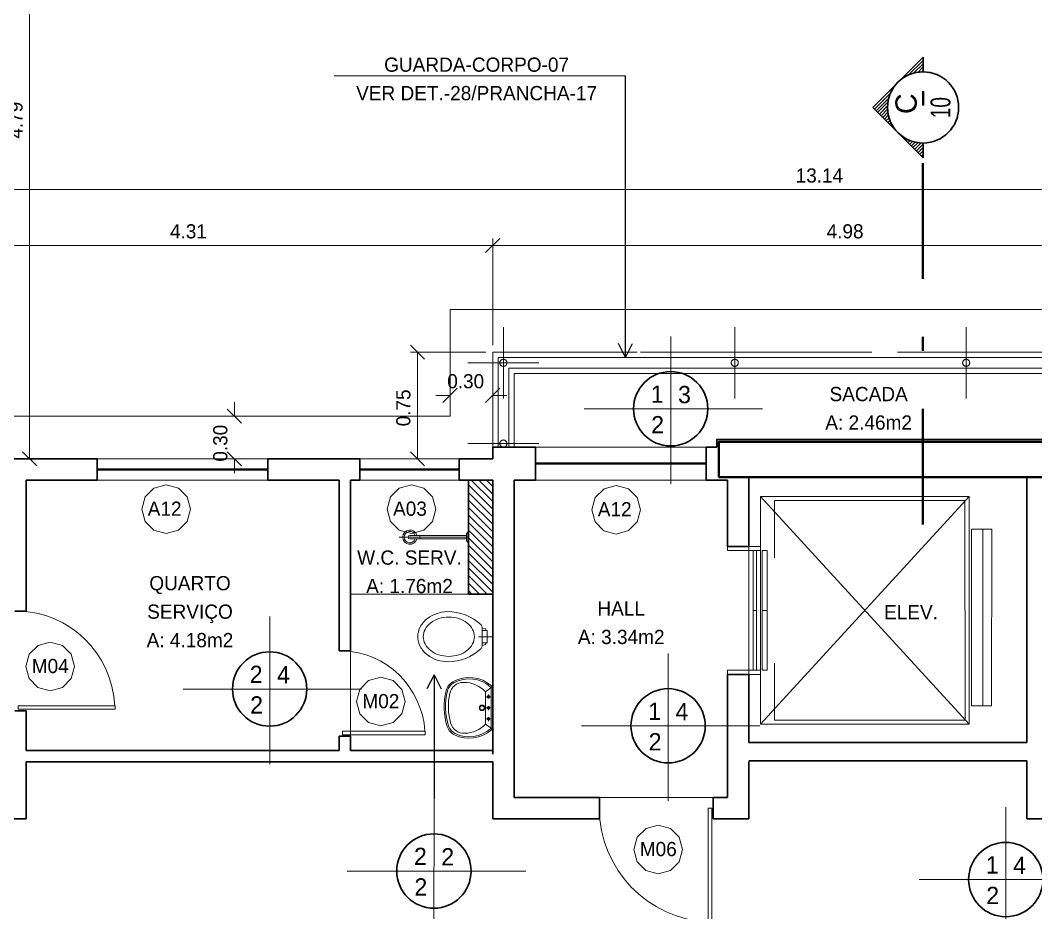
# Model space of a CAD drawing. Header units: metres. Extents: x 2.9 to 62.3, y 8 to 50.1.
# Drawn here: x 34.71 to 41.85, y 38.75 to 45.02 of the extents above; entities that cross this region are included whole.
import ezdxf
from ezdxf.enums import TextEntityAlignment as Align

# ---------------------------------------------------------------- set-up
doc = ezdxf.new("R2010")
doc.units = ezdxf.units.M
doc.header["$MEASUREMENT"] = 0
for name, pattern in [('DGN Style 2', [1.016237, 0.609742, -0.406495]), ('DGN Style 3', [1.422731, 1.016237, -0.406495]), ('DGN Style 4', [1.626995, 0.812989, -0.406495, 0.001016, -0.406495])]:
    doc.linetypes.add(name, pattern=pattern)
doc.layers.get('Defpoints').update_dxf_attribs({"lineweight": 0})
for name, color, linetype, lineweight in [('00-EDIFICACOES TÉRREO', 7, 'Continuous', 0), ('24 - Textos Gerais', 7, 'Continuous', 0), ('34 - Mobiliário', 7, 'Continuous', 0), ('CORNIJAS_VAR NA PLANTA PTIPO 1', 7, 'Continuous', 0), ('Cotas', 13, 'Continuous', 0), ('Level 1', 7, 'Continuous', 0), ('Level 11-1', 7, 'Continuous', 0), ('Level 12', 7, 'Continuous', 0), ('Level 14', 7, 'Continuous', 0), ('Level 21-1', 7, 'Continuous', 0), ('Level 24-1', 7, 'Continuous', 0), ('Level 3', 7, 'Continuous', 0), ('Level 36', 7, 'Continuous', 0), ('Level 44', 7, 'Continuous', 0), ('Level 45', 7, 'Continuous', 0), ('Level 50', 7, 'Continuous', 0), ('Level 7', 7, 'Continuous', 0)]:
    doc.layers.add(name, color=color, linetype=linetype, lineweight=lineweight)
doc.styles.add('Style-INTL_ENGINEERING', font='INTL_ENGINEERING.shx')
doc.dimstyles.get("Standard").update_dxf_attribs({"dimtxt": 0.18, "dimasz": 0.18, "dimexe": 0.18, "dimexo": 0.0625, "dimgap": 0.09, "dimtad": 0, "dimtih": 1, "dimtoh": 1, "dimdec": 4, "dimzin": 1, "dimdsep": 46, "dimtxsty": 'Standard', "dimcen": 0, "dimadec": 0, "dimazin": 0, "dimtfac": 1, "dimtdec": 4, "dimtofl": 0, "dimtmove": 0, "dimatfit": 3, "dimfxl": 0, "dimtolj": 1, "dimtzin": 1, "dimarcsym": 0})

# ---------------------------------------------------------------- blocks, each defined once
blk = doc.blocks.new('_Oblique')
at = {"color": 0, "linetype": 'ByBlock', "lineweight": -2}
blk.add_line((0.5, 0.5), (-0.5, -0.5), dxfattribs=at)
blk = doc.blocks.new('*D311')
at = {"layer": 'Cotas', "color": 2, "linetype": 'Continuous', "lineweight": 0}
for p, q in [((33.7736, 46.7246), (34.8285, 46.7246)), ((34.779, 46.7246), (34.779, 41.9391)), ((33.7748, 41.9391), (34.8285, 41.9391))]:
    blk.add_line(p, q, dxfattribs=at)
at = {"layer": 'Defpoints'}
for p in [(33.7241, 46.7246), (34.779, 44.3318), (33.7253, 41.9391), (34.779, 41.9391)]:
    blk.add_point(p, dxfattribs=at)
at = {"layer": 'Cotas', "color": 2, "linetype": 'Continuous', "lineweight": 0, "xscale": 0.0995, "yscale": 0.0995, "zscale": 0.0995}
for p, rotation in [((34.779, 46.7246), 90), ((34.779, 41.9391), 270)]:
    blk.add_blockref('_Oblique', p, dxfattribs=dict(at, rotation=rotation))
at = {"layer": 'Cotas', "color": 2, "linetype": 'Continuous', "lineweight": 0, "style": 'Style-INTL_ENGINEERING'}
blk.add_text('4.79', height=0.0995, rotation=90, dxfattribs=at).set_placement((34.6797, 44.1897), align=Align.MIDDLE_LEFT)
blk = doc.blocks.new('*D612')
at = {"layer": 'Cotas', "color": 2, "linetype": 'Continuous', "lineweight": 0}
for p, q in [((38.0346, 42.7385), (38.0346, 43.4886)), ((43.0146, 42.7385), (43.0146, 43.4886)), ((38.0346, 43.4391), (43.0146, 43.4391))]:
    blk.add_line(p, q, dxfattribs=at)
at = {"layer": 'Defpoints'}
for p in [(40.5246, 43.4391), (43.0146, 43.4391), (38.0346, 42.689), (43.0146, 42.689)]:
    blk.add_point(p, dxfattribs=at)
at = {"layer": 'Cotas', "color": 2, "linetype": 'Continuous', "lineweight": 0, "xscale": 0.0995, "yscale": 0.0995, "zscale": 0.0995, "rotation": 180}
blk.add_blockref('_Oblique', (38.0346, 43.4391), dxfattribs=at)
at = {"layer": 'Cotas', "color": 2, "linetype": 'Continuous', "lineweight": 0, "xscale": 0.0995, "yscale": 0.0995, "zscale": 0.0995}
blk.add_blockref('_Oblique', (43.0146, 43.4391), dxfattribs=at)
at = {"layer": 'Cotas', "color": 2, "linetype": 'Continuous', "lineweight": 0, "style": 'Style-INTL_ENGINEERING'}
blk.add_text('4.98', height=0.0995, dxfattribs=at).set_placement((40.3824, 43.5384), align=Align.MIDDLE_LEFT)
blk = doc.blocks.new('*D326')
at = {"layer": 'Cotas', "color": 2, "linetype": 'Continuous', "lineweight": 0}
for p, q in [((33.7253, 43.1867), (33.7253, 43.4886)), ((38.0346, 42.7385), (38.0346, 43.4886)), ((33.7253, 43.4391), (38.0346, 43.4391))]:
    blk.add_line(p, q, dxfattribs=at)
at = {"layer": 'Defpoints'}
for p in [(35.8799, 43.4391), (38.0346, 43.4391), (33.7253, 43.1372), (38.0346, 42.689)]:
    blk.add_point(p, dxfattribs=at)
at = {"layer": 'Cotas', "color": 2, "linetype": 'Continuous', "lineweight": 0, "xscale": 0.0995, "yscale": 0.0995, "zscale": 0.0995, "rotation": 180}
blk.add_blockref('_Oblique', (33.7253, 43.4391), dxfattribs=at)
at = {"layer": 'Cotas', "color": 2, "linetype": 'Continuous', "lineweight": 0, "xscale": 0.0995, "yscale": 0.0995, "zscale": 0.0995}
blk.add_blockref('_Oblique', (38.0346, 43.4391), dxfattribs=at)
at = {"layer": 'Cotas', "color": 2, "linetype": 'Continuous', "lineweight": 0, "style": 'Style-INTL_ENGINEERING'}
blk.add_text('4.31', height=0.0995, dxfattribs=at).set_placement((35.7662, 43.5384), align=Align.MIDDLE_LEFT)
blk = doc.blocks.new('*D327')
at = {"layer": 'Cotas', "color": 2, "linetype": 'Continuous', "lineweight": 0}
for p, q in [((33.7253, 43.1867), (33.7253, 43.8808)), ((33.7253, 43.8313), (46.8646, 43.8313)), ((46.8646, 42.7385), (46.8646, 43.8808))]:
    blk.add_line(p, q, dxfattribs=at)
at = {"layer": 'Defpoints'}
for p in [(40.2949, 43.8313), (46.8646, 43.8313), (33.7253, 43.1372), (46.8646, 42.689)]:
    blk.add_point(p, dxfattribs=at)
at = {"layer": 'Cotas', "color": 2, "linetype": 'Continuous', "lineweight": 0, "xscale": 0.0995, "yscale": 0.0995, "zscale": 0.0995, "rotation": 180}
blk.add_blockref('_Oblique', (33.7253, 43.8313), dxfattribs=at)
at = {"layer": 'Cotas', "color": 2, "linetype": 'Continuous', "lineweight": 0, "xscale": 0.0995, "yscale": 0.0995, "zscale": 0.0995}
blk.add_blockref('_Oblique', (46.8646, 43.8313), dxfattribs=at)
at = {"layer": 'Cotas', "color": 2, "linetype": 'Continuous', "lineweight": 0, "style": 'Style-INTL_ENGINEERING'}
blk.add_text('13.14', height=0.0995, dxfattribs=at).set_placement((40.1646, 43.9306), align=Align.MIDDLE_LEFT)
blk = doc.blocks.new('*D349')
at = {"layer": 'Cotas', "color": 2, "linetype": 'Continuous', "lineweight": 0}
for p, q in [((37.9851, 42.689), (37.4559, 42.689)), ((37.5054, 41.939), (37.5054, 42.689)), ((37.885, 41.939), (37.4559, 41.939))]:
    blk.add_line(p, q, dxfattribs=at)
at = {"layer": 'Defpoints'}
for p in [(37.5054, 42.689), (38.0346, 42.689), (37.5054, 42.314), (37.9346, 41.939)]:
    blk.add_point(p, dxfattribs=at)
at = {"layer": 'Cotas', "color": 2, "linetype": 'Continuous', "lineweight": 0, "xscale": 0.0995, "yscale": 0.0995, "zscale": 0.0995}
for p, rotation in [((37.5054, 42.689), 90), ((37.5054, 41.939), 270)]:
    blk.add_blockref('_Oblique', p, dxfattribs=dict(at, rotation=rotation))
at = {"layer": 'Cotas', "color": 2, "linetype": 'Continuous', "lineweight": 0, "style": 'Style-INTL_ENGINEERING'}
blk.add_text('0.75', height=0.0995, rotation=90, dxfattribs=at).set_placement((37.4061, 42.1679), align=Align.MIDDLE_LEFT)
blk = doc.blocks.new('TerminatorOpen')
at = {"color": 0, "linetype": 'ByBlock', "lineweight": -2}
for q in [(-1, 0.5), (-1, 0), (-1, -0.5)]:
    blk.add_line((0, 0), q, dxfattribs=at)
blk = doc.blocks.new('INDESP_3')
at = {"layer": 'Level 3', "color": 131, "linetype": 'Continuous', "lineweight": 0}
for p, q in [((0.01506, -0.01302), (0.01507, 0.01257)), ((0.00001, 0), (0.03099, 0))]:
    blk.add_line(p, q, dxfattribs=at)
at = {"layer": 'Level 3', "color": 131, "linetype": 'Continuous', "lineweight": 13}
blk.add_line((0.0221, 0), (0.02213, 0.00002), dxfattribs=at)
at = {"layer": 'Level 3', "color": 131, "linetype": 'Continuous', "lineweight": 30}
blk.add_circle((0.01505, 0.00001), 0.00645, dxfattribs=at)
at = {"layer": 'Level 3', "color": 131, "linetype": 'Continuous', "lineweight": 30, "style": 'Style-INTL_ENGINEERING'}
for s, p in [('2', (0.01159, 0.00105)), ('4', (0.01633, 0.00098)), ('2', (0.01167, -0.00425))]:
    blk.add_text(s, height=0.003, rotation=0, dxfattribs=at).set_placement(p)
blk = doc.blocks.new('INDESP_2')
at = {"layer": 'Level 3', "color": 131, "linetype": 'Continuous', "lineweight": 0}
for p, q in [((0.01506, -0.01302), (0.01507, 0.01257)), ((0.00001, 0), (0.03099, 0))]:
    blk.add_line(p, q, dxfattribs=at)
at = {"layer": 'Level 3', "color": 131, "linetype": 'Continuous', "lineweight": 13}
blk.add_line((0.0221, 0), (0.02213, 0.00002), dxfattribs=at)
at = {"layer": 'Level 3', "color": 131, "linetype": 'Continuous', "lineweight": 30}
blk.add_circle((0.01505, 0.00001), 0.00645, dxfattribs=at)
at = {"layer": 'Level 3', "color": 131, "linetype": 'Continuous', "lineweight": 30, "style": 'Style-INTL_ENGINEERING'}
for p in [(0.01159, 0.00105), (0.01633, 0.00098), (0.01167, -0.00425)]:
    blk.add_text('2', height=0.003, rotation=0, dxfattribs=at).set_placement(p)
blk = doc.blocks.new('INDESP_4')
at = {"layer": 'Level 3', "color": 131, "linetype": 'Continuous', "lineweight": 0}
for p, q in [((0.01506, -0.01302), (0.01507, 0.01257)), ((0.00001, 0), (0.03099, 0))]:
    blk.add_line(p, q, dxfattribs=at)
at = {"layer": 'Level 3', "color": 131, "linetype": 'Continuous', "lineweight": 13}
blk.add_line((0.0221, 0), (0.02213, 0.00002), dxfattribs=at)
at = {"layer": 'Level 3', "color": 131, "linetype": 'Continuous', "lineweight": 30}
blk.add_circle((0.01505, 0.00001), 0.00645, dxfattribs=at)
at = {"layer": 'Level 3', "color": 131, "linetype": 'Continuous', "lineweight": 30, "style": 'Style-INTL_ENGINEERING'}
for s, p in [('1', (0.01159, 0.00105)), ('4', (0.01633, 0.00098)), ('2', (0.01167, -0.00425))]:
    blk.add_text(s, height=0.003, rotation=0, dxfattribs=at).set_placement(p)
blk = doc.blocks.new('INDESP_5')
at = {"layer": 'Level 3', "color": 131, "linetype": 'Continuous', "lineweight": 0}
for p, q in [((0.01506, -0.01302), (0.01507, 0.01257)), ((0.00001, 0), (0.03099, 0))]:
    blk.add_line(p, q, dxfattribs=at)
at = {"layer": 'Level 3', "color": 131, "linetype": 'Continuous', "lineweight": 13}
blk.add_line((0.0221, 0), (0.02213, 0.00002), dxfattribs=at)
at = {"layer": 'Level 3', "color": 131, "linetype": 'Continuous', "lineweight": 30}
blk.add_circle((0.01505, 0.00001), 0.00645, dxfattribs=at)
at = {"layer": 'Level 3', "color": 131, "linetype": 'Continuous', "lineweight": 30, "style": 'Style-INTL_ENGINEERING'}
for s, p in [('1', (0.01159, 0.00105)), ('3', (0.01633, 0.00098)), ('2', (0.01167, -0.00425))]:
    blk.add_text(s, height=0.003, rotation=0, dxfattribs=at).set_placement(p)
blk = doc.blocks.new('*U102')
at = {"layer": '00-EDIFICACOES TÉRREO', "color": 4, "linetype": 'Continuous', "lineweight": 0, "flags": 128}
blk.add_lwpolyline([(0.00342, 0), (0.00294, 0.00172), (0.00172, 0.00296), (0, 0.00342), (-0.00171, 0.00296), (-0.00296, 0.00172), (-0.00341, 0), (-0.00294, -0.00171), (-0.00172, -0.00295), (-0.00001, -0.00341), (0.00173, -0.00294), (0.00295, -0.00171)], close=True, dxfattribs=at)
at = {"layer": '00-EDIFICACOES TÉRREO', "color": 4, "linetype": 'Continuous', "lineweight": 0, "style": 'Style-INTL_ENGINEERING'}
blk.add_text('M04', height=0.001999, rotation=359.9999, dxfattribs=at).set_placement((-0.00259, -0.00093))
blk = doc.blocks.new('*U167')
at = {"layer": '00-EDIFICACOES TÉRREO', "color": 4, "linetype": 'Continuous', "lineweight": 0, "flags": 128}
blk.add_lwpolyline([(0.00342, 0), (0.00294, 0.00172), (0.00172, 0.00296), (0, 0.00342), (-0.00171, 0.00296), (-0.00296, 0.00172), (-0.00341, 0), (-0.00294, -0.00171), (-0.00172, -0.00295), (-0.00001, -0.00341), (0.00173, -0.00294), (0.00295, -0.00171)], close=True, dxfattribs=at)
at = {"layer": '00-EDIFICACOES TÉRREO', "color": 4, "linetype": 'Continuous', "lineweight": 0, "style": 'Style-INTL_ENGINEERING'}
blk.add_text('A12', height=0.001999, rotation=359.9999, dxfattribs=at).set_placement((-0.00259, -0.00093))
blk = doc.blocks.new('*U168')
at = {"layer": '00-EDIFICACOES TÉRREO', "color": 4, "linetype": 'Continuous', "lineweight": 0, "flags": 128}
blk.add_lwpolyline([(0.00342, 0), (0.00294, 0.00172), (0.00172, 0.00296), (0, 0.00342), (-0.00171, 0.00296), (-0.00296, 0.00172), (-0.00341, 0), (-0.00294, -0.00171), (-0.00172, -0.00295), (-0.00001, -0.00341), (0.00173, -0.00294), (0.00295, -0.00171)], close=True, dxfattribs=at)
at = {"layer": '00-EDIFICACOES TÉRREO', "color": 4, "linetype": 'Continuous', "lineweight": 0, "style": 'Style-INTL_ENGINEERING'}
blk.add_text('A03', height=0.001999, rotation=359.9999, dxfattribs=at).set_placement((-0.00259, -0.00093))
blk = doc.blocks.new('*U169')
at = {"layer": '00-EDIFICACOES TÉRREO', "color": 4, "linetype": 'Continuous', "lineweight": 0, "flags": 128}
blk.add_lwpolyline([(0.00342, 0), (0.00294, 0.00172), (0.00172, 0.00296), (0, 0.00342), (-0.00171, 0.00296), (-0.00296, 0.00172), (-0.00341, 0), (-0.00294, -0.00171), (-0.00172, -0.00295), (-0.00001, -0.00341), (0.00173, -0.00294), (0.00295, -0.00171)], close=True, dxfattribs=at)
at = {"layer": '00-EDIFICACOES TÉRREO', "color": 4, "linetype": 'Continuous', "lineweight": 0, "style": 'Style-INTL_ENGINEERING'}
blk.add_text('M02', height=0.001999, rotation=359.9999, dxfattribs=at).set_placement((-0.00259, -0.00093))
blk = doc.blocks.new('*U164')
at = {"layer": '00-EDIFICACOES TÉRREO', "color": 4, "linetype": 'Continuous', "lineweight": 0, "flags": 128}
blk.add_lwpolyline([(0.00342, 0), (0.00294, 0.00172), (0.00172, 0.00296), (0, 0.00342), (-0.00171, 0.00296), (-0.00296, 0.00172), (-0.00341, 0), (-0.00294, -0.00171), (-0.00172, -0.00295), (-0.00001, -0.00341), (0.00173, -0.00294), (0.00295, -0.00171)], close=True, dxfattribs=at)
at = {"layer": '00-EDIFICACOES TÉRREO', "color": 4, "linetype": 'Continuous', "lineweight": 0, "style": 'Style-INTL_ENGINEERING'}
blk.add_text('M06', height=0.001999, rotation=359.9999, dxfattribs=at).set_placement((-0.00259, -0.00093))
blk = doc.blocks.new('*D391')
at = {"layer": 'Cotas', "color": 2, "linetype": 'Continuous', "lineweight": 0}
for p, q in [((36.2186, 42.3385), (36.2186, 42.239)), ((36.3214, 42.239), (36.1691, 42.239)), ((36.3085, 41.939), (36.1691, 41.939)), ((36.2186, 41.8395), (36.2186, 41.939))]:
    blk.add_line(p, q, dxfattribs=at)
at = {"layer": 'Defpoints'}
for p in [(36.3709, 42.239), (36.2186, 42.07), (36.2186, 41.939), (36.358, 41.939)]:
    blk.add_point(p, dxfattribs=at)
at = {"layer": 'Cotas', "color": 2, "linetype": 'Continuous', "lineweight": 0, "xscale": 0.0995, "yscale": 0.0995, "zscale": 0.0995}
for p, rotation in [((36.2186, 42.239), 270), ((36.2186, 41.939), 90)]:
    blk.add_blockref('_Oblique', p, dxfattribs=dict(at, rotation=rotation))
at = {"layer": 'Cotas', "color": 2, "linetype": 'Continuous', "lineweight": 0, "style": 'Style-INTL_ENGINEERING'}
blk.add_text('0.30', height=0.0995, rotation=90, dxfattribs=at).set_placement((36.1194, 41.9196), align=Align.MIDDLE_LEFT)
blk = doc.blocks.new('*D396')
at = {"layer": 'Cotas', "color": 2, "linetype": 'Continuous', "lineweight": 0}
for p, q in [((37.7346, 42.2957), (37.7346, 42.435)), ((38.0346, 42.2827), (38.0346, 42.435)), ((37.6351, 42.3855), (37.7346, 42.3855)), ((38.1341, 42.3855), (38.0346, 42.3855))]:
    blk.add_line(p, q, dxfattribs=at)
at = {"layer": 'Defpoints'}
for p in [(37.7346, 42.3855), (37.8655, 42.3855), (37.7346, 42.2462), (38.0346, 42.2332)]:
    blk.add_point(p, dxfattribs=at)
at = {"layer": 'Cotas', "color": 2, "linetype": 'Continuous', "lineweight": 0, "xscale": 0.0995, "yscale": 0.0995, "zscale": 0.0995}
blk.add_blockref('_Oblique', (37.7346, 42.3855), dxfattribs=at)
at = {"layer": 'Cotas', "color": 2, "linetype": 'Continuous', "lineweight": 0, "xscale": 0.0995, "yscale": 0.0995, "zscale": 0.0995, "rotation": 180}
blk.add_blockref('_Oblique', (38.0346, 42.3855), dxfattribs=at)
at = {"layer": 'Cotas', "color": 2, "linetype": 'Continuous', "lineweight": 0, "style": 'Style-INTL_ENGINEERING'}
blk.add_text('0.30', height=0.0995, dxfattribs=at).set_placement((37.7151, 42.4847), align=Align.MIDDLE_LEFT)
blk = doc.blocks.new('*U184')
at = {"layer": 'Level 3', "color": 2, "linetype": 'DGN Style 4', "lineweight": 40}
blk.add_line((0.0443, 3.3008), (0.0449, 6.731), dxfattribs=at)
at = {"layer": 'Level 3', "color": 2, "linetype": 'Continuous', "lineweight": 30}
for p, q in [((0.0453, 6.5841), (-0.3078, 6.2311)), ((0.0456, 6.4812), (0.0453, 6.5841)), ((-0.3078, 6.2311), (0.0448, 5.8771)), ((0.0448, 5.8771), (0.0456, 5.9811))]:
    blk.add_line(p, q, dxfattribs=at)
at = {"layer": 'Level 3', "color": 2, "linetype": 'Continuous', "lineweight": 13}
for p, q in [((0.0451, 6.5622), (-0.0588, 6.4585)), ((0.0448, 6.538), (-0.0221, 6.4726)), ((0.0446, 6.515), (0.0077, 6.4779)), ((0.0455, 6.4908), (0.0337, 6.4801)), ((-0.1821, 6.3352), (-0.2972, 6.2199)), ((-0.196, 6.2978), (-0.2852, 6.2085)), ((-0.2015, 6.268), (-0.2742, 6.196)), ((-0.2042, 6.2423), (-0.2617, 6.1843)), ((-0.2042, 6.2186), (-0.2501, 6.172)), ((-0.2022, 6.1978), (-0.2382, 6.1613)), ((-0.199, 6.1769), (-0.2254, 6.149)), ((-0.1942, 6.158), (-0.2154, 6.137)), ((-0.1883, 6.1403), (-0.2031, 6.1249)), ((-0.181, 6.124), (-0.1912, 6.1141)), ((-0.173, 6.108), (-0.1789, 6.1021)), ((-0.1638, 6.0942), (-0.1677, 6.09)), ((-0.1543, 6.0801), (-0.1559, 6.0781)), ((-0.144, 6.0674), (-0.1443, 6.0658)), ((-0.1073, 6.033), (-0.1089, 6.031)), ((-0.0932, 6.0233), (-0.097, 6.0191)), ((-0.0788, 6.0141), (-0.0852, 6.0073)), ((-0.0633, 6.006), (-0.0731, 5.9959)), ((-0.0471, 5.9981), (-0.0617, 5.9842)), ((-0.03, 5.9919), (-0.0494, 5.9722)), ((-0.0111, 5.9871), (-0.0382, 5.9601)), ((0.0087, 5.9829), (-0.0261, 5.9498)), ((0.0297, 5.981), (-0.014, 5.9373)), ((0.0448, 5.9731), (-0.0024, 5.925)), ((0.0452, 5.9491), (0.0088, 5.9129)), ((0.045, 5.9261), (0.0211, 5.9008)), ((0.0448, 5.902), (0.0332, 5.8905)), ((0.0446, 5.8789), (0.0448, 5.8782))]:
    blk.add_line(p, q, dxfattribs=at)
at = {"layer": 'Level 3', "color": 2, "linetype": 'Continuous', "lineweight": 30}
blk.add_circle((0.0453, 6.2318), 0.25, dxfattribs=at)
at = {"layer": 'Level 3', "color": 2, "linetype": 'Continuous', "lineweight": 13, "extrusion": (0, 0, -1)}
blk.add_arc((-0.0453, 6.2318), 0.25, 270.00068, 90.00068, dxfattribs=at)
at = {"layer": 'Level 3', "color": 2, "linetype": 'Continuous', "lineweight": 13}
for p in [(-0.1319, 6.0549), (-0.1201, 6.043)]:
    blk.add_point(p, dxfattribs=at)
at = {"layer": 'Level 3', "color": 2, "linetype": 'Continuous', "lineweight": 30, "style": 'Style-INTL_ENGINEERING'}
blk.add_text('C', height=0.15, rotation=89.99932, dxfattribs=at).set_placement((-0.1493, 6.1853), align=Align.TOP_LEFT)
at = {"layer": 'Level 3', "color": 2, "linetype": 'Continuous', "lineweight": 13, "style": 'Style-INTL_ENGINEERING', "width": 0.714283}
blk.add_text('10', height=0.13999, rotation=89.99932, dxfattribs=at).set_placement((0.1678, 6.3048), align=Align.MIDDLE_RIGHT)
blk = doc.blocks.new('*U54')
at = {"layer": 'Level 36', "color": 172, "linetype": 'Continuous', "lineweight": 13}
for p, q in [((-0.2238, 0), (-0.2633, 0)), ((-0.1897, 0.0427), (-0.2239, 0.0427)), ((-0.2239, 0.0427), (-0.2238, -0.0427)), ((-0.2238, 0), (-0.1625, 0)), ((-0.1897, 0.0608), (-0.2139, 0.0544)), ((-0.2139, 0.0544), (-0.2139, 0.0427)), ((-0.1897, -0.0646), (-0.1897, 0.0645)), ((-0.1897, -0.0427), (-0.2238, -0.0427)), ((-0.2139, -0.0428), (-0.2139, -0.0544)), ((-0.1897, -0.0608), (-0.2139, -0.0544))]:
    blk.add_line(p, q, dxfattribs=at)
for centre, radius, start, end in [((0.0522, -0.1623), 0.3388, 88.94904, 133.70577), ((0.0452, -0.0944), 0.2712, 72.32202, 87.20705), ((0.0599, -0.0481), 0.2225, 52.42334, 72.32202), ((-0.1647, 0.0646), 0.025, 133.70577, 180.00016), ((0.0077, -0.0186), 0.147, 127.57698, 151.70579), ((0.0304, -0.0481), 0.1841, 107.67831, 127.57698), ((0.0452, -0.0944), 0.2328, 90.00016, 107.67831), ((0.0452, -0.0944), 0.2328, 72.32202, 90.00016), ((0.0599, -0.0481), 0.1841, 52.42334, 72.32202), ((0.0826, -0.0186), 0.147, 28.29453, 52.42334), ((0.0826, -0.0186), 0.1854, 28.29453, 52.42334), ((-0.0271, 0.0001), 0.1075, 151.70579, 180.00016), ((-0.0271, 0.0001), 0.1075, 180.00016, 208.29453), ((0.1174, 0.0001), 0.1075, 0.00016, 28.29453), ((0.1174, 0.0001), 0.1075, 331.70579, 0.00016), ((0.1174, 0.0001), 0.1459, 0.00016, 28.29453), ((0.1174, 0.0001), 0.1459, 331.70579, 0.00016), ((-0.1647, -0.0646), 0.025, 180.00016, 226.29455), ((0.0077, 0.0188), 0.147, 208.29453, 232.42334), ((0.0826, 0.0188), 0.147, 307.57698, 331.70579), ((0.0826, 0.0188), 0.1854, 307.57698, 331.70579), ((0.0522, 0.1623), 0.3388, 226.29455, 270.00016), ((0.0304, 0.0482), 0.1841, 232.42334, 252.32202), ((0.0452, 0.0946), 0.2328, 252.32202, 270.00016), ((0.0452, 0.0946), 0.2328, 270.00016, 287.67831), ((0.0599, 0.0482), 0.1841, 287.67831, 307.57698), ((0.0599, 0.0482), 0.2225, 287.67831, 307.57698), ((0.0452, 0.0946), 0.2712, 271.47936, 287.67831)]:
    blk.add_arc(centre, radius, start, end, dxfattribs=at)
blk = doc.blocks.new('*U55')
at = {"layer": '24 - Textos Gerais', "color": 172, "linetype": 'Continuous', "lineweight": 0}
for p, q in [((-0.2441, 0.035), (-0.2441, -0.035)), ((-0.2441, 0.035), (-0.2391, 0.035)), ((-0.2391, 0.035), (-0.2391, -0.035)), ((-0.2291, 0.025), (-0.2391, 0.035)), ((-0.2291, -0.025), (-0.2291, 0.025)), ((0.168, 0.0125), (-0.2291, 0.0125)), ((-0.2441, -0.035), (-0.2391, -0.035)), ((-0.2391, -0.035), (-0.2291, -0.025)), ((0.168, -0.0125), (-0.2291, -0.0125))]:
    blk.add_line(p, q, dxfattribs=at)
at = {"layer": '24 - Textos Gerais', "color": 172, "linetype": 'DGN Style 4', "lineweight": 13}
blk.add_line((0.2441, 0), (-0.2441, 0), dxfattribs=at)
at = {"layer": '24 - Textos Gerais', "color": 172, "linetype": 'Continuous', "lineweight": 0, "extrusion": (0, 0, -1)}
for centre in [(-0.088, 0), (-0.168, 0)]:
    blk.add_arc(centre, 0.0125, 90, 270, dxfattribs=at)
at = {"layer": '24 - Textos Gerais', "color": 172, "linetype": 'Continuous', "lineweight": 0}
for radius, start, end in [(0.05, 194.47751, 165.52249), (0.04, 198.20996, 161.79004)]:
    blk.add_arc((0.168, 0), radius, start, end, dxfattribs=at)
blk.add_point((0.168, 0.011), dxfattribs=at)
blk = doc.blocks.new('*U56')
at = {"layer": 'Level 36', "color": 172, "linetype": 'Continuous', "lineweight": 13}
for p, q in [((-0.121, 0.1137), (-0.1675, 0.1479)), ((-0.171, -0.1351), (-0.1711, 0.135)), ((-0.1611, -0.1351), (-0.161, 0.135)), ((-0.1256, 0.0769), (-0.158, 0.077)), ((-0.142, 0.0942), (-0.142, 0.0646)), ((-0.121, -0.1138), (-0.121, 0.1137)), ((-0.1256, 0), (-0.158, 0)), ((-0.142, -0.0173), (-0.142, 0.0124)), ((-0.142, -0.0942), (-0.142, -0.0646)), ((-0.121, -0.1138), (-0.1675, -0.1479)), ((-0.1256, -0.077), (-0.158, -0.077))]:
    blk.add_line(p, q, dxfattribs=at)
at = {"layer": 'Level 36', "color": 172, "linetype": 'Continuous', "lineweight": 13, "extrusion": (0, 0, -1)}
for centre, radius in [((0.1419, 0.077), 0.01), ((0.1419, 0), 0.01), ((0.096, 0), 0.02), ((0.096, 0), 0.015), ((0.1419, -0.077), 0.01)]:
    blk.add_circle(centre, radius, dxfattribs=at)
at = {"layer": 'Level 36', "color": 172, "linetype": 'Continuous', "lineweight": 13}
for centre, radius, start, end in [((-0.146, 0.1351), 0.025, 131.66129, 180.00016), ((-0.0058, -0.0225), 0.236, 61.03309, 131.66129), ((-0.146, 0.1351), 0.015, 131.66129, 180.00016), ((-0.0058, -0.0225), 0.226, 61.03309, 131.66129), ((0.0337, -0.036), 0.2153, 90.04575, 135.93606), ((0.0336, 0.0793), 0.1, 12.24588, 90.04575), ((0.0601, 0.0964), 0.09, 14.4235, 61.03309), ((0.0601, 0.0964), 0.1, 14.4235, 61.03309), ((-0.2874, 0.0096), 0.4284, 344.31291, 12.24588), ((-0.2774, 0.0096), 0.4384, 341.68611, 14.4235), ((-0.2774, 0.0096), 0.4484, 341.68611, 14.4235), ((-0.146, -0.1351), 0.025, 180.00016, 228.33903), ((-0.146, -0.1351), 0.015, 180.00016, 228.33903), ((0.0337, 0.036), 0.2153, 224.06426, 267.58733), ((0.0288, -0.0792), 0.1, 267.58733, 344.31291), ((0.0534, -0.0999), 0.09, 295.80277, 341.68611), ((0.0534, -0.0999), 0.1, 295.80277, 341.68611), ((-0.0058, 0.0225), 0.236, 228.33903, 295.80277), ((-0.0058, 0.0225), 0.226, 228.33903, 295.80277)]:
    blk.add_arc(centre, radius, start, end, dxfattribs=at)
blk = doc.blocks.new('*U19')
at = {"layer": 'Level 36', "color": 172, "linetype": 'Continuous', "lineweight": 13}
blk.add_line((6.535, 3.0801), (7.3649, 3.08), dxfattribs=at)
at = {"layer": '24 - Textos Gerais', "color": 172, "linetype": 'Continuous', "lineweight": 0, "extrusion": (0, 0, -1)}
blk.add_blockref('*U55', (-7.1208, 3.48), dxfattribs=at)
at = {"layer": 'Level 36', "color": 172, "linetype": 'Continuous', "lineweight": 13, "extrusion": (0, 0, -1)}
for name, p in [('*U54', (-7.2717, 2.78)), ('*U56', (-7.3639, 2.28))]:
    blk.add_blockref(name, p, dxfattribs=at)
blk = doc.blocks.new('P80D_2')
at = {"layer": 'Level 14', "color": 7, "linetype": 'Continuous', "lineweight": 13}
for p, q in [((0.035, 0.875), (0.01, 0.875)), ((0.01, 0.875), (0.01, 0.075)), ((0.035, 0.075), (0.035, 0.875)), ((0.01, 0.075), (0.035, 0.075))]:
    blk.add_line(p, q, dxfattribs=at)
blk.add_arc((0, 0.075), 0.8, 0.00011, 87.49262, dxfattribs=at)
at = {"layer": 'Level 7', "color": 7, "linetype": 'Continuous', "lineweight": 30}
for p, q in [((0, 0), (0, 0.15)), ((0.8, 0), (0.8, 0.15))]:
    blk.add_line(p, q, dxfattribs=at)
blk = doc.blocks.new('P60D_2')
at = {"layer": 'Level 14', "color": 7, "linetype": 'Continuous', "lineweight": 13}
for p, q in [((0.035, 0.605), (0.01, 0.605)), ((0.01, 0.605), (0.01, 0.025)), ((0.035, 0.025), (0.035, 0.605)), ((0.01, 0.025), (0.035, 0.025))]:
    blk.add_line(p, q, dxfattribs=at)
blk.add_ellipse((0.0073, 0.032), major_axis=(0.5659, -0.1833), ratio=0.960106, start_param=0.313176, end_param=1.825606, dxfattribs=at)
at = {"layer": 'Level 7', "color": 7, "linetype": 'Continuous', "lineweight": 30}
for p, q in [((0, 0), (0, 0.08)), ((0.6, 0), (0.6, 0.08))]:
    blk.add_line(p, q, dxfattribs=at)
blk = doc.blocks.new('P70D_1')
at = {"layer": 'Level 14', "color": 7, "linetype": 'Continuous', "lineweight": 13}
for p, q in [((0.035, 0.705), (0.01, 0.705)), ((0.01, 0.705), (0.01, 0.025)), ((0.035, 0.025), (0.035, 0.705)), ((0.01, 0.025), (0.035, 0.025))]:
    blk.add_line(p, q, dxfattribs=at)
blk.add_ellipse((0.0073, 0.032), major_axis=(0.6611, -0.2141), ratio=0.965677, start_param=0.313159, end_param=1.833935, dxfattribs=at)
at = {"layer": 'Level 7', "color": 7, "linetype": 'Continuous', "lineweight": 30}
for p, q in [((0, 0), (0, 0.08)), ((0.7, 0), (0.7, 0.08))]:
    blk.add_line(p, q, dxfattribs=at)
blk = doc.blocks.new('J140B0')
at = {"layer": '34 - Mobiliário', "color": 7, "linetype": 'Continuous', "lineweight": 40}
blk.add_line((0, 0.075), (1.2, 0.075), dxfattribs=at)
at = {"layer": 'CORNIJAS_VAR NA PLANTA PTIPO 1', "color": 7, "linetype": 'Continuous', "lineweight": 30}
for p, q in [((0, 0), (0, 0.15)), ((1.2, 0), (1.2, 0.15))]:
    blk.add_line(p, q, dxfattribs=at)
at = {"layer": 'CORNIJAS_VAR NA PLANTA PTIPO 1', "color": 7, "linetype": 'Continuous', "lineweight": 0}
for p, q in [((0, 0.15), (1.2, 0.15)), ((0, 0), (1.2, 0))]:
    blk.add_line(p, q, dxfattribs=at)
blk = doc.blocks.new('*U74')
at = {"layer": '34 - Mobiliário', "color": 7, "linetype": 'DGN Style 3', "lineweight": 40}
blk.add_line((0.35, 0), (-0.35, 0), dxfattribs=at)
at = {"layer": 'CORNIJAS_VAR NA PLANTA PTIPO 1', "color": 7, "linetype": 'Continuous', "lineweight": 30}
for p, q in [((-0.35, -0.075), (-0.35, 0.075)), ((0.35, -0.075), (0.35, 0.075))]:
    blk.add_line(p, q, dxfattribs=at)
at = {"layer": 'CORNIJAS_VAR NA PLANTA PTIPO 1', "color": 7, "linetype": 'Continuous', "lineweight": 0}
for p, q in [((0.35, 0.075), (-0.35, 0.075)), ((0.35, -0.075), (-0.35, -0.075))]:
    blk.add_line(p, q, dxfattribs=at)
blk = doc.blocks.new('*U212')
at = {"layer": 'Level 1', "color": 3, "linetype": 'DGN Style 4', "lineweight": 0}
for p, q in [((0, 0.25), (0, -0.25)), ((0.25, 0), (-0.25, 0))]:
    blk.add_line(p, q, dxfattribs=at)
at = {"layer": 'Level 50', "color": 190, "linetype": 'DGN Style 2', "lineweight": 0}
blk.add_circle((0, 0), 0.025, dxfattribs=at)
blk = doc.blocks.new('*U213')
at = {"layer": 'Level 1', "color": 3, "linetype": 'DGN Style 4', "lineweight": 0}
blk.add_line((0.25, 0), (-0.25, 0), dxfattribs=at)
at = {"layer": 'Level 50', "color": 190, "linetype": 'DGN Style 2', "lineweight": 0}
blk.add_circle((0, 0), 0.025, dxfattribs=at)
blk = doc.blocks.new('*U215')
at = {"layer": 'Level 1', "color": 3, "linetype": 'DGN Style 4', "lineweight": 0}
blk.add_line((0, 0.25), (0, -0.25), dxfattribs=at)
at = {"layer": 'Level 50', "color": 190, "linetype": 'DGN Style 2', "lineweight": 0}
blk.add_circle((0, 0), 0.025, dxfattribs=at)
blk = doc.blocks.new('*U216')
at = {"layer": 'Level 1', "color": 3, "linetype": 'DGN Style 4', "lineweight": 0}
blk.add_line((0, 0.25), (0, -0.25), dxfattribs=at)
at = {"layer": 'Level 50', "color": 190, "linetype": 'DGN Style 2', "lineweight": 0}
blk.add_circle((0, 0), 0.025, dxfattribs=at)
blk = doc.blocks.new('*U196')
at = {"layer": 'Level 21-1', "color": 7, "linetype": 'Continuous', "lineweight": 13}
for p, q in [((16.665, 3.1722), (7.235, 3.1722)), ((7.235, 3.1722), (7.235, 2.4222)), ((7.235, 2.4222), (3.5257, 2.4222))]:
    blk.add_line(p, q, dxfattribs=at)
at = {"layer": 'Level 50', "color": 190, "linetype": 'Continuous', "lineweight": 13}
for p, q in [((7.5725, 2.8347), (12.515, 2.8347)), ((7.5725, 2.2049), (7.5725, 2.8347)), ((7.6475, 2.7597), (12.515, 2.7597)), ((7.6475, 2.2049), (7.6475, 2.7597))]:
    blk.add_line(p, q, dxfattribs=at)
at = {"layer": 'Level 7', "color": 7, "linetype": 'DGN Style 3', "lineweight": 13}
for p, q in [((7.535, 2.8722), (12.515, 2.8722)), ((7.535, 2.2049), (7.535, 2.8722))]:
    blk.add_line(p, q, dxfattribs=at)
at = {"layer": 'Level 7', "color": 7, "linetype": 'Continuous', "lineweight": 13}
for p, q in [((7.685, 2.2049), (7.685, 2.7222)), ((7.685, 2.7222), (12.515, 2.7222))]:
    blk.add_line(p, q, dxfattribs=at)
at = {"layer": 'Level 50', "color": 190, "linetype": 'DGN Style 2', "lineweight": 0}
for name, p in [('*U212', (7.61, 2.7972)), ('*U216', (9.2367, 2.7972)), ('*U215', (10.8633, 2.7972)), ('*U213', (7.61, 2.2299))]:
    blk.add_blockref(name, p, dxfattribs=at)
blk = doc.blocks.new('ELEV1_')
at = {"color": 7, "linetype": 'Continuous', "lineweight": 30}
for p, q in [((-0.45, 0), (-0.45, 0.15)), ((0.45, 0), (0.45, 0.15))]:
    blk.add_line(p, q, dxfattribs=at)
at = {"color": 7, "linetype": 'Continuous', "lineweight": 0}
blk.add_line((-0.45, 0), (0.45, 0), dxfattribs=at)
at = {"color": 120, "linetype": 'Continuous', "lineweight": 0}
for p, q in [((-0.42, -0.03), (-0.42, -0.055)), ((0.42, -0.03), (-0.42, -0.03)), ((-0.42, -0.055), (0.42, -0.055)), ((0, -0.03), (0, -0.055)), ((0.42, -0.055), (0.42, -0.03)), ((0.8, -1.5489), (-0.8, -0.0826)), ((0.8, -0.0827), (-0.8, -1.5489)), ((-0.42, -0.095), (-0.42, -0.13)), ((0.42, -0.095), (-0.42, -0.095)), ((-0.42, -0.13), (0.42, -0.13)), ((0, -0.095), (0, -0.13)), ((0.42, -0.13), (0.42, -0.095)), ((-0.7713, -0.18), (-0.7713, -1.5201)), ((-0.7713, -0.18), (-0.37, -0.18)), ((0.37, -0.18), (0.7713, -0.18)), ((0.7713, -1.5202), (0.7713, -0.18)), ((-0.7713, -1.5201), (0.7713, -1.5202)), ((-0.5713, -1.7076), (-0.5713, -1.6452)), ((-0.5713, -1.7076), (0.6712, -1.7076)), ((0.6712, -1.7076), (0.6712, -1.6451))]:
    blk.add_line(p, q, dxfattribs=at)
at = {"color": 120, "linetype": 'Continuous', "lineweight": 0, "flags": 128}
for points in [[(-0.42, -0.0827), (-0.45, -0.0827), (-0.45, 0.15), (-0.42, 0.15)], [(0.42, -0.0826), (0.45, -0.0826), (0.45, 0.15), (0.42, 0.15)], [(-0.8, -1.5489), (0.8, -1.5489), (0.8, -0.0827), (-0.8, -0.0826)], [(-0.5713, -1.6452), (0.6712, -1.6451), (0.6712, -1.5651), (-0.5712, -1.5652)]]:
    blk.add_lwpolyline(points, close=True, dxfattribs=at)

msp = doc.modelspace()

# ---------------------------------------------------------------- linework, layer by layer
at = {"layer": '34 - Mobiliário', "color": 7, "linetype": 'Continuous', "lineweight": 40}
msp.add_line((39.5346, 41.9054), (38.3345, 41.9053), dxfattribs=at)
at = {"layer": 'CORNIJAS_VAR NA PLANTA PTIPO 1', "color": 7, "linetype": 'Continuous', "lineweight": 30}
for p, q in [((38.0346, 42.0217), (38.3346, 42.0217)), ((38.0346, 41.939), (38.0346, 42.0217)), ((38.3345, 42.0217), (38.3346, 41.789)), ((38.3346, 41.789), (38.3346, 42.0217)), ((39.5346, 42.0217), (39.5346, 41.789)), ((39.5346, 42.0217), (39.6096, 42.0217)), ((39.5346, 42.0217), (39.5346, 41.789)), ((34.6246, 41.939), (35.2546, 41.939)), ((36.4546, 41.939), (37.0996, 41.939)), ((37.7996, 41.939), (38.0346, 41.939)), ((34.7546, 40.869), (34.7546, 41.789)), ((34.7546, 41.789), (35.2546, 41.789)), ((36.4546, 41.789), (36.9546, 41.789)), ((36.9546, 40.5891), (36.9546, 41.789)), ((37.0346, 40.589), (37.0346, 41.789)), ((37.0346, 41.789), (37.0996, 41.789)), ((37.7996, 41.789), (38.0346, 41.789)), ((38.0346, 39.8623), (38.0346, 41.7623)), ((38.1846, 39.559), (38.1846, 41.789)), ((38.1846, 41.789), (38.3346, 41.789)), ((39.5346, 41.789), (39.6846, 41.789)), ((34.7546, 39.889), (34.7546, 40.169)), ((36.9546, 39.889), (36.9546, 39.9891)), ((37.0346, 39.889), (37.0346, 39.989)), ((34.7546, 39.889), (36.9546, 39.889)), ((37.0346, 39.889), (38.0346, 39.889)), ((34.7546, 39.409), (34.7546, 39.809)), ((34.7546, 39.809), (38.0346, 39.809)), ((38.0346, 39.409), (38.0346, 39.809)), ((39.8346, 39.409), (39.8346, 39.809)), ((41.7894, 39.409), (41.7894, 39.8157)), ((38.1846, 39.559), (38.7845, 39.559)), ((39.5846, 39.559), (39.6846, 39.559)), ((33.5546, 39.409), (34.7546, 39.409)), ((38.0346, 39.409), (38.7846, 39.409)), ((39.5846, 39.409), (39.8346, 39.409)), ((41.7894, 39.409), (42.4345, 39.409))]:
    msp.add_line(p, q, dxfattribs=at)
at = {"layer": 'CORNIJAS_VAR NA PLANTA PTIPO 1', "color": 7, "linetype": 'Continuous', "lineweight": 0}
for p, q in [((39.5346, 42.0217), (38.3345, 42.0217)), ((39.5346, 41.789), (38.3346, 41.789)), ((37.0346, 39.989), (37.0346, 40.589)), ((38.7845, 39.559), (39.5846, 39.559))]:
    msp.add_line(p, q, dxfattribs=at)
at = {"layer": 'CORNIJAS_VAR NA PLANTA PTIPO 1', "color": 7, "linetype": 'Continuous', "lineweight": 30, "flags": 128}
msp.add_lwpolyline([(39.6096, 42.0217), (39.6096, 42.0746), (41.9396, 42.0746), (41.9396, 41.939)], dxfattribs=at)
at = {"layer": 'Level 11-1', "color": 7, "linetype": 'Continuous', "lineweight": 30}
msp.add_line((39.6846, 39.559), (39.6846, 39.8157), dxfattribs=at)
at = {"layer": 'Level 12', "color": 2, "linetype": 'Continuous', "lineweight": 13}
msp.add_line((38.9676, 44.6317), (36.9196, 44.6317), dxfattribs=at)
at = {"layer": 'Level 24-1', "color": 7, "linetype": 'DGN Style 2', "lineweight": 0, "flags": 128}
msp.add_lwpolyline([(33.7253, 41.9391), (38.0346, 41.939), (38.0346, 42.689), (46.8646, 42.689), (46.8646, 41.289), (50.6245, 41.289), (50.6245, 34.579), (49.9246, 34.579), (49.9246, 34.079), (49.3745, 33.529), (39.8467, 33.529), (39.2267, 32.909), (31.9114, 32.909), (31.6938, 33.1263), (29.3053, 33.1263), (29.0877, 32.909), (21.7724, 32.909), (21.1524, 33.529), (11.6245, 33.529), (11.0746, 34.079), (11.0746, 34.579), (10.3745, 34.579), (10.3745, 41.289), (14.1346, 41.289), (14.1346, 42.689), (22.9645, 42.689), (22.9645, 41.939), (27.2738, 41.939), (27.2738, 46.7246), (33.7241, 46.7246), (33.7253, 41.9391)], dxfattribs=at)
at = {"layer": 'Level 44', "color": 7, "linetype": 'Continuous', "lineweight": 30}
for p, q in [((39.6846, 41.3241), (39.6846, 41.789)), ((39.8346, 41.324), (39.8346, 41.8096)), ((41.7894, 41.8096), (41.7894, 39.9457)), ((39.6846, 39.8157), (39.6846, 40.424)), ((39.8346, 39.9457), (39.8346, 40.424)), ((39.8346, 39.9457), (41.7894, 39.9457)), ((39.8346, 39.8157), (41.7894, 39.8157))]:
    msp.add_line(p, q, dxfattribs=at)
at = {"layer": 'Level 44', "color": 1, "linetype": 'Continuous', "lineweight": 40, "flags": 128}
msp.add_lwpolyline([(39.6245, 41.8096), (41.9245, 41.8096), (41.9245, 42.0596), (39.6245, 42.0596)], close=True, dxfattribs=at)
at = {"layer": 'Level 45', "color": 6, "linetype": 'Continuous', "lineweight": 0}
for p, q in [((38.0346, 41.6387), (37.8842, 41.789)), ((38.0346, 41.6918), (37.9373, 41.789)), ((38.0346, 41.7448), (37.9903, 41.789)), ((38.0346, 41.5857), (37.8645, 41.7557)), ((38.0346, 41.5327), (37.8645, 41.7027)), ((38.0346, 41.4796), (37.8645, 41.6496)), ((38.0346, 41.4266), (37.8645, 41.5966)), ((38.0346, 41.3736), (37.8645, 41.5436)), ((38.0346, 41.3205), (37.8645, 41.4906)), ((38.0346, 41.2675), (37.8645, 41.4375)), ((38.0346, 41.2145), (37.8645, 41.3845)), ((38.0346, 41.1614), (37.8645, 41.3315)), ((38.0346, 41.1084), (37.8645, 41.2784)), ((38.0346, 41.0554), (37.8645, 41.2254)), ((38.0346, 41.0023), (37.8645, 41.1724)), ((37.9948, 40.989), (37.8645, 41.1194)), ((37.9418, 40.989), (37.8645, 41.0663)), ((37.8887, 40.9891), (37.8645, 41.0133))]:
    msp.add_line(p, q, dxfattribs=at)
at = {"layer": 'Level 45', "color": 6, "linetype": 'Continuous', "lineweight": 30, "flags": 128}
msp.add_lwpolyline([(38.0346, 41.789), (37.8646, 41.789), (37.8645, 40.9891), (38.0346, 40.989)], close=True, dxfattribs=at)

# ---------------------------------------------------------------- block references
at = {"layer": '00-EDIFICACOES TÉRREO', "color": 4, "linetype": 'Continuous', "lineweight": 0, "xscale": 50.00000000487893, "yscale": 50.00000000487893, "zscale": 50.00000000487893, "rotation": 0.0008004141529982}
for name, p in [('*U167', (35.7388, 41.5853)), ('*U168', (37.4635, 41.5853)), ('*U167', (38.9028, 41.5814)), ('*U102', (34.9236, 40.4797)), ('*U169', (37.2478, 40.2327)), ('*U164', (39.1979, 39.1931))]:
    msp.add_blockref(name, p, dxfattribs=at)
at = {"layer": 'CORNIJAS_VAR NA PLANTA PTIPO 1', "color": 7, "linetype": 'Continuous', "lineweight": 30, "xscale": 0.9999953433792164, "yscale": 0.9999953433792164, "rotation": 180}
msp.add_blockref('J140B0', (36.4546, 41.939), dxfattribs=at)
at = {"layer": 'CORNIJAS_VAR NA PLANTA PTIPO 1', "color": 7, "linetype": 'Continuous', "lineweight": 30}
msp.add_blockref('*U74', (37.4496, 41.864), dxfattribs=at)
at = {"layer": 'Level 21-1', "color": 7, "linetype": 'Continuous', "lineweight": 13}
msp.add_blockref('*U196', (30.4996, 39.8168), dxfattribs=at)
at = {"layer": 'Level 3', "color": 2, "linetype": 'Continuous', "lineweight": 30}
msp.add_blockref('*U184', (41.0147, 38.1772), dxfattribs=at)
at = {"layer": 'Level 3', "color": 131, "linetype": 'Continuous', "lineweight": 30, "xscale": 40.50002794240174, "yscale": 40.50002794240174, "zscale": 40.50002794240174, "rotation": 0.0006587766262007}
for name, p in [('INDESP_5', (38.6762, 42.2905)), ('INDESP_3', (35.857, 40.321)), ('INDESP_4', (38.6583, 40.0622)), ('INDESP_2', (37.0118, 39.0417)), ('INDESP_4', (41.0318, 38.982))]:
    msp.add_blockref(name, p, dxfattribs=at)
at = {"layer": 'Level 36', "color": 172, "linetype": 'Continuous', "lineweight": 13}
msp.add_blockref('*U19', (30.4996, 37.909), dxfattribs=at)
at = {"layer": 'Level 44', "color": 120, "linetype": 'Continuous', "lineweight": 0, "yscale": -1, "rotation": 269.999199585847}
msp.add_blockref('ELEV1_', (39.8346, 40.874), dxfattribs=at)
at = {"layer": 'Level 7', "color": 7, "linetype": 'Continuous', "lineweight": 30}
for name, p, xscale, yscale, rotation in [('P70D_1', (34.6746, 40.169), 1.000004656718361, -1.000004656718361, 90.00080041042575), ('P60D_2', (36.9546, 39.9891), 1.000004656664151, -1.000004656664151, 89.99946639304946), ('P80D_2', (39.5846, 39.559), 1.000000000010841, 1.000000000010841, 179.9997331952823)]:
    msp.add_blockref(name, p, dxfattribs=dict(at, xscale=xscale, yscale=yscale, rotation=rotation))

# ---------------------------------------------------------------- texts
at = {"layer": 'Level 12', "color": 2, "linetype": 'Continuous', "lineweight": 13, "attachment_point": 5, "line_spacing_factor": 1.200006, "style": 'Style-INTL_ENGINEERING'}
for s, insert, char_height in [('GUARDA-CORPO-07\\PVER DET.-28/PRANCHA-17\\P', (37.9214, 44.609), 0.099999), ('SACADA\\PA: 2.46m2\\P', (40.6773, 42.2937), 0.1), ('W.C. SERV.\\PA: 1.76m2\\P', (37.4495, 41.1446), 0.1), ('QUARTO\\PSERVIÇO\\PA: 4.18m2\\P', (35.9065, 40.8645), 0.1), ('HALL\\PA: 3.34m2\\P', (38.9379, 40.7867), 0.1), ('ELEV.\\P', (40.975, 40.8612), 0.1)]:
    msp.add_mtext(s, dxfattribs=dict(at, insert=insert, char_height=char_height))

# ---------------------------------------------------------------- dimensions: what is measured, and where the dimension line sits
at = {"layer": 'Cotas', "color": 2, "linetype": 'Continuous', "lineweight": 0}
for base, p1, p2, angle, picture, middle in [((34.779, 41.9391), (33.7241, 46.7246), (33.7253, 41.9391), 270, '*D311', (34.779, 44.3318)), ((37.5054, 42.689), (37.9346, 41.939), (38.0346, 42.689), 90, '*D349', (37.5054, 42.314))]:
    dim = msp.add_linear_dim(base=base, p1=p1, p2=p2, angle=angle, dimstyle='Standard', override={"dimtxt": 0.0995, "dimasz": 0.0995, "dimexe": 0.0495, "dimexo": 0.0495, "dimgap": 0.0495, "dimtad": 1, "dimtih": 0, "dimtoh": 0, "dimdec": 2, "dimzin": 3, "dimtxsty": 'Style-INTL_ENGINEERING', "dimblk": 'Oblique', "dimclre": 2, "dimtdec": 2, "dimatfit": 1, "dimfrac": 2, "dimtolj": 0, "dimtzin": 3, "dimlwe": 0}, dxfattribs=at)
    dim.commit()
    dim.dimension.update_dxf_attribs({"geometry": picture, "text_midpoint": middle})
for base, p1, p2, picture, middle in [((46.8646, 43.8313), (33.7253, 43.1372), (46.8646, 42.689), '*D327', (40.2949, 43.8313)), ((38.0346, 43.4391), (33.7253, 43.1372), (38.0346, 42.689), '*D326', (35.8799, 43.4391)), ((43.0146, 43.4391), (38.0346, 42.689), (43.0146, 42.689), '*D612', (40.5246, 43.4391))]:
    dim = msp.add_linear_dim(base=base, p1=p1, p2=p2, dimstyle='Standard', override={"dimtxt": 0.0995, "dimasz": 0.0995, "dimexe": 0.0495, "dimexo": 0.0495, "dimgap": 0.0495, "dimtad": 1, "dimtih": 0, "dimtoh": 0, "dimdec": 2, "dimzin": 3, "dimtxsty": 'Style-INTL_ENGINEERING', "dimblk": 'Oblique', "dimclre": 2, "dimtdec": 2, "dimatfit": 1, "dimfrac": 2, "dimtolj": 0, "dimtzin": 3, "dimlwe": 0}, dxfattribs=at)
    dim.commit()
    dim.dimension.update_dxf_attribs({"geometry": picture, "text_midpoint": middle})
for base, p1, p2, angle, picture, middle in [((37.7346, 42.3855), (38.0346, 42.2332), (37.7346, 42.2462), 180, '*D396', (37.8655, 42.3855)), ((36.2186, 41.939), (36.3709, 42.239), (36.358, 41.939), 270, '*D391', (36.2186, 42.07))]:
    dim = msp.add_linear_dim(base=base, p1=p1, p2=p2, angle=angle, dimstyle='Standard', override={"dimtxt": 0.0995, "dimasz": 0.0995, "dimexe": 0.0495, "dimexo": 0.0495, "dimgap": 0.0495, "dimtad": 1, "dimtih": 0, "dimtoh": 0, "dimdec": 2, "dimzin": 3, "dimtxsty": 'Style-INTL_ENGINEERING', "dimblk": 'Oblique', "dimclre": 2, "dimtdec": 2, "dimatfit": 1, "dimfrac": 2, "dimtolj": 0, "dimtzin": 3, "dimlwe": 0}, dxfattribs=at)
    dim.commit()
    dim.dimension.update_dxf_attribs({"geometry": picture, "text_midpoint": middle, "dimtype": 160})

# ---------------------------------------------------------------- leaders
at = {"layer": 'Level 12', "color": 2, "linetype": 'Continuous', "lineweight": 13}
msp.add_leader([(38.9676, 42.6515), (38.9676, 44.6317)], dimstyle='Standard', override={"dimtxt": 0.0995, "dimasz": 0.0995, "dimgap": 0, "dimtad": 1, "dimtxsty": 'Style-INTL_ENGINEERING', "dimldrblk": 'TerminatorOpen'}, dxfattribs=at)
at = {"layer": 'Level 3', "color": 131, "linetype": 'Continuous', "lineweight": 0}
msp.add_leader([(37.6221, 40.421), (37.6221, 39.5508)], dimstyle='Standard', override={"dimtxt": 0.0995, "dimasz": 0.0995, "dimgap": 0, "dimtad": 1, "dimtxsty": 'Style-INTL_ENGINEERING', "dimldrblk": 'TerminatorOpen'}, dxfattribs=at)

doc.saveas('drawing.dxf')
